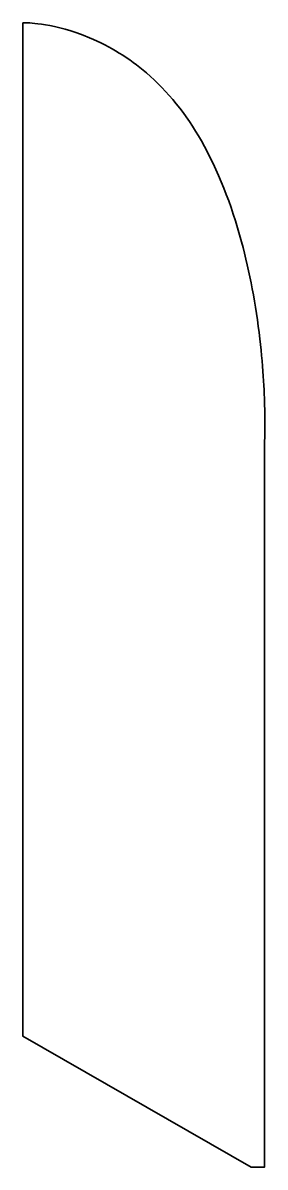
# Model space of a CAD drawing. Extents: x 76 to 828, y -560 to 2990.
import ezdxf

# ---------------------------------------------------------------- set-up
doc = ezdxf.new("R2010")
doc.units = 0
doc.header["$MEASUREMENT"] = 0
doc.layers.add('Thru-cut', color=7, linetype='Continuous', lineweight=0)

msp = doc.modelspace()

# ---------------------------------------------------------------- linework, layer by layer
at = {"layer": 'Thru-cut', "color": 140, "lineweight": 35, "true_color": 0x00aeef}
msp.add_open_spline([(76.4, 2989.6), (76.4, 2989.6), (88.2, 2989.6), (88.2, 2989.6), (91.7, 2989.6), (174.8, 2989.1), (283.3, 2943.4), (346.8, 2916.8), (406, 2880.1), (459.3, 2834.5), (525.8, 2777.6), (583.2, 2706.6), (630, 2623.4), (680.8, 2533.2), (722.7, 2427.9), (754.5, 2310.5), (779.9, 2217), (799, 2115.6), (811.3, 2009.1), (822.2, 1914.5), (825.6, 1833.2), (826.5, 1781.7), (827.5, 1729.2), (826.2, 1696.7), (826, 1691.7), (826, 1691.7), (826, -559.5), (826, -559.5), (826, -559.5), (784.4, -559.5), (784.4, -559.5), (784.4, -559.5), (76.4, -153.6), (76.4, -153.6), (76.4, -153.6), (76.4, 2989.6), (76.4, 2989.6)], degree=3, knots=[0, 0, 0, 0, 1, 1, 1, 2, 2, 2, 3, 3, 3, 4, 4, 4, 5, 5, 5, 6, 6, 6, 7, 7, 7, 8, 8, 8, 9, 9, 9, 10, 10, 10, 11, 11, 11, 12, 12, 12, 12], dxfattribs=at)

doc.saveas('drawing.dxf')
